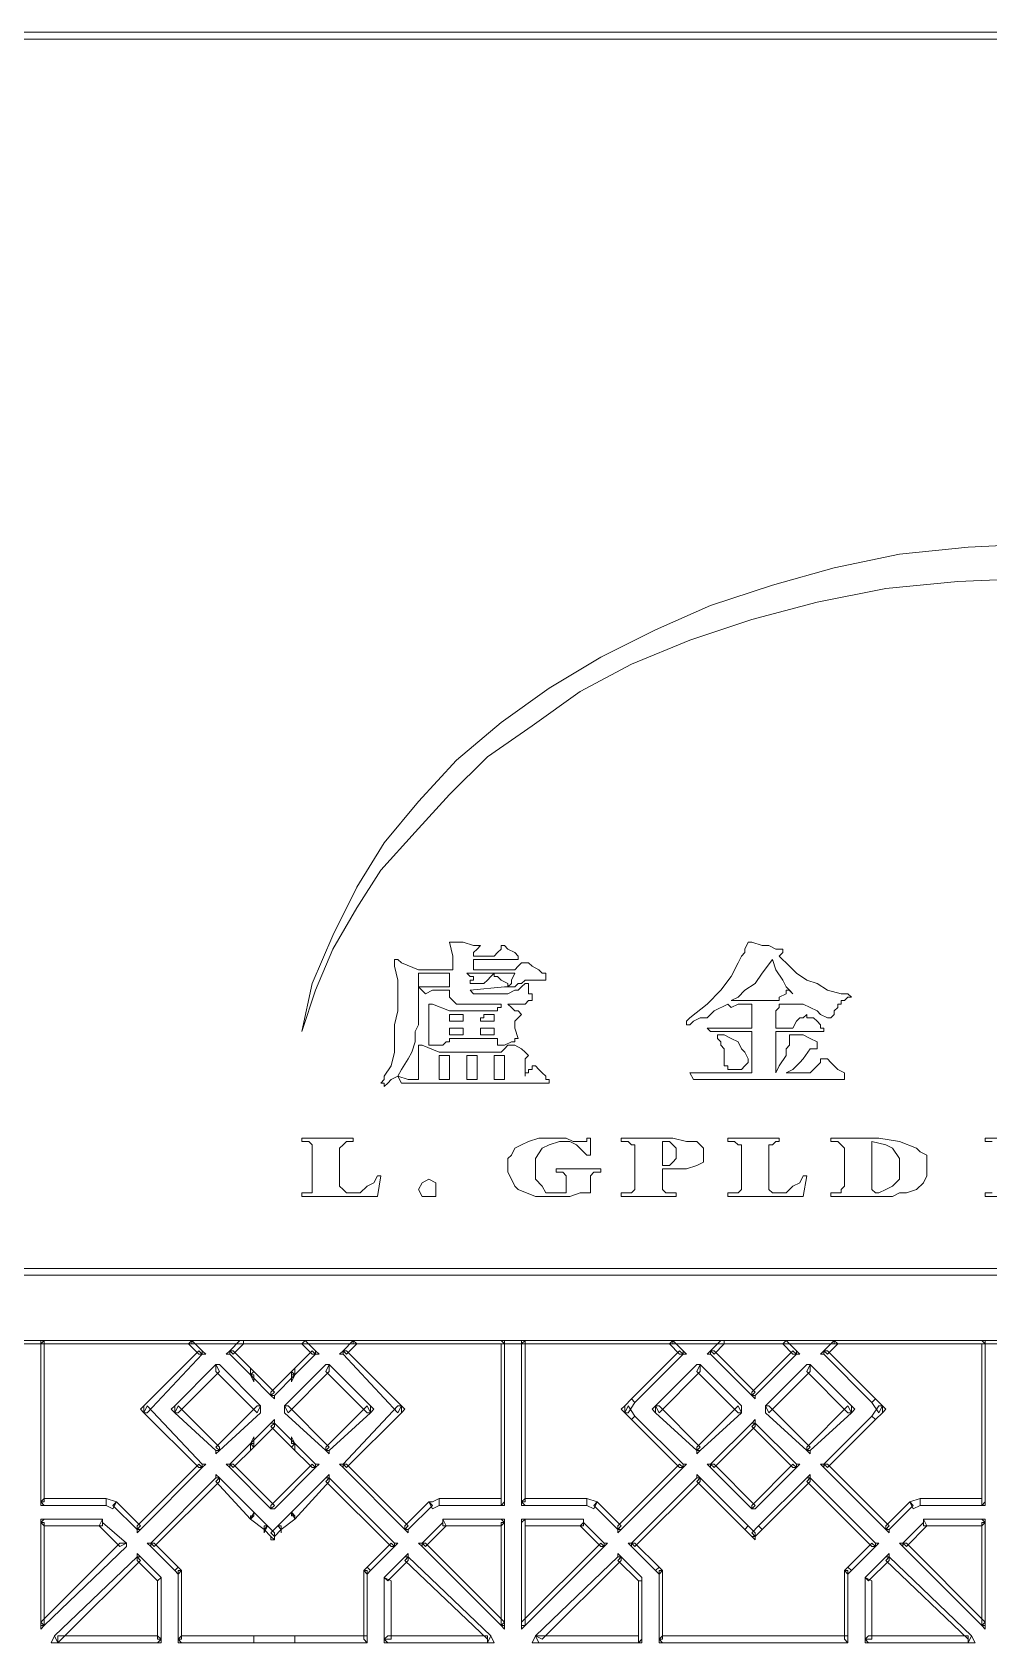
# Model space of a CAD drawing. Extents: x -66030 to 95157, y -13132 to 45879.
# Drawn here: x 78795 to 79883, y 40928 to 42760 of the extents above; entities that cross this region are included whole.
import ezdxf

# ---------------------------------------------------------------- set-up
doc = ezdxf.new("R2010")
doc.units = 0
doc.header["$LTSCALE"] = 100
doc.header["$MEASUREMENT"] = 0
doc.layers.get('0').update_dxf_attribs({"linetype": 'CONTINUOUS'})

msp = doc.modelspace()

# ---------------------------------------------------------------- linework, layer by layer
at = {"lineweight": 0}
for points in [[(81125, 42756.4), (81121.1, 42760.3), (77016, 42760.3), (77016, 42752.5), (81121.1, 42752.5), (81125, 42756.4), (81125, 42756.4), (81125, 42760.3), (81121.1, 42760.3)], [(81125, 42756.4), (81121.1, 42760.3), (77016, 42760.3), (77016, 42752.5), (81121.1, 42752.5), (81125, 42756.4), (81121.1, 42752.5), (81125, 42752.5), (81125, 42756.4)], [(79328.3, 41655), (79324.4, 41655), (79320.5, 41655), (79316.6, 41655), (79312.7, 41655), (79301, 41655), (79285.3, 41655), (79277.5, 41655), (79273.6, 41658.9), (79269.7, 41662.8), (79269.7, 41666.7), (79269.7, 41670.6), (79250.2, 41670.6), (79242.4, 41666.7), (79234.6, 41674.5), (79246.3, 41674.5), (79269.7, 41674.5), (79269.7, 41678.4), (79269.7, 41690.1), (79234.6, 41690.1), (79234.6, 41686.2), (79234.6, 41682.3), (79234.6, 41678.4), (79234.6, 41666.7), (79234.6, 41655), (79234.6, 41643.2), (79234.6, 41631.5), (79230.6, 41623.7), (79230.6, 41612), (79226.7, 41600.3), (79222.8, 41592.5), (79215, 41580.7), (79211.1, 41572.9), (79203.3, 41569), (79199.4, 41565.1), (79195.5, 41561.2), (79195.5, 41565.1), (79191.6, 41565.1), (79195.5, 41569), (79195.5, 41572.9), (79203.3, 41584.7), (79207.2, 41600.3), (79207.2, 41615.9), (79207.2, 41631.5), (79211.1, 41647.1), (79211.1, 41658.9), (79211.1, 41674.5), (79211.1, 41682.3), (79207.2, 41697.9), (79207.2, 41701.8), (79207.2, 41705.7), (79211.1, 41705.7), (79211.1, 41705.7), (79215, 41701.8), (79234.6, 41694), (79273.6, 41694), (79273.6, 41709.6), (79269.7, 41725.3), (79273.6, 41725.3), (79273.6, 41725.3), (79273.6, 41725.3), (79277.5, 41725.3), (79285.3, 41725.3), (79297.1, 41721.4), (79304.9, 41721.4), (79301, 41717.5), (79297.1, 41713.5), (79297.1, 41709.6), (79320.5, 41709.6), (79324.4, 41713.5), (79328.3, 41717.5), (79328.3, 41721.4), (79332.2, 41721.4), (79332.2, 41721.4), (79336.1, 41717.5), (79336.1, 41717.5), (79343.9, 41713.5), (79347.8, 41709.6), (79347.8, 41705.7), (79347.8, 41705.7), (79347.8, 41705.7), (79347.8, 41705.7), (79336.1, 41705.7), (79297.1, 41705.7), (79297.1, 41694), (79343.9, 41694), (79347.8, 41697.9), (79351.7, 41701.8), (79351.7, 41701.8), (79355.6, 41701.8), (79355.6, 41701.8), (79359.5, 41701.8), (79363.5, 41697.9), (79371.3, 41694), (79371.3, 41694), (79375.2, 41690.1), (79379.1, 41690.1), (79379.1, 41686.2), (79379.1, 41682.3), (79375.2, 41682.3), (79375.2, 41682.3), (79371.3, 41682.3), (79367.4, 41682.3), (79363.5, 41682.3), (79355.6, 41682.3), (79351.7, 41678.4), (79347.8, 41678.4), (79343.9, 41674.5), (79340, 41674.5), (79336.1, 41674.5), (79336.1, 41674.5), (79340, 41678.4), (79340, 41682.3), (79343.9, 41690.1), (79289.2, 41690.1), (79293.1, 41686.2), (79297.1, 41686.2), (79297.1, 41682.3), (79293.1, 41682.3), (79293.1, 41678.4), (79308.8, 41678.4), (79312.7, 41682.3), (79316.6, 41686.2), (79316.6, 41686.2), (79320.5, 41690.1), (79320.5, 41686.2), (79324.4, 41686.2), (79324.4, 41686.2), (79328.3, 41682.3), (79336.1, 41678.4), (79336.1, 41678.4), (79336.1, 41674.5), (79332.2, 41674.5), (79293.1, 41670.6), (79293.1, 41670.6), (79293.1, 41670.6), (79293.1, 41670.6), (79297.1, 41666.7), (79301, 41666.7), (79316.6, 41666.7), (79336.1, 41666.7), (79343.9, 41670.6), (79347.8, 41670.6), (79351.7, 41674.5), (79355.6, 41678.4), (79355.6, 41678.4), (79355.6, 41678.4), (79359.5, 41678.4), (79359.5, 41678.4), (79359.5, 41674.5), (79359.5, 41670.6), (79359.5, 41670.6), (79359.5, 41670.6), (79359.5, 41666.7), (79363.5, 41666.7), (79363.5, 41662.8), (79363.5, 41658.9), (79359.5, 41658.9), (79355.6, 41655), (79347.8, 41655), (79336.1, 41655), (79340, 41651.1), (79343.9, 41647.1), (79347.8, 41647.1), (79351.7, 41643.2), (79351.7, 41643.2), (79347.8, 41639.3), (79343.9, 41635.4), (79343.9, 41627.6), (79347.8, 41615.9), (79343.9, 41615.9), (79343.9, 41612), (79340, 41612), (79332.2, 41608.1), (79324.4, 41608.1), (79324.4, 41612), (79324.4, 41615.9), (79269.7, 41615.9), (79269.7, 41612), (79269.7, 41612), (79265.8, 41612), (79261.9, 41608.1), (79258, 41608.1), (79254.1, 41608.1), (79250.2, 41608.1), (79246.3, 41608.1), (79246.3, 41608.1), (79246.3, 41612), (79246.3, 41612), (79246.3, 41623.7), (79246.3, 41639.3), (79246.3, 41655), (79246.3, 41655), (79246.3, 41655), (79246.3, 41655), (79250.2, 41655), (79269.7, 41647.1), (79320.5, 41647.1), (79324.4, 41647.1), (79324.4, 41651.1), (79328.3, 41651.1), (79328.3, 41655)], [(79644.7, 41655), (79644.7, 41651.1), (79644.7, 41651.1), (79640.8, 41647.1), (79640.8, 41627.6), (79660.3, 41627.6), (79664.2, 41635.4), (79668.1, 41639.3), (79672, 41639.3), (79675.9, 41643.2), (79675.9, 41639.3), (79679.8, 41639.3), (79683.7, 41639.3), (79687.6, 41635.4), (79691.6, 41631.5), (79691.6, 41627.6), (79695.5, 41627.6), (79695.5, 41623.7), (79691.6, 41623.7), (79691.6, 41623.7), (79640.8, 41623.7), (79640.8, 41576.8), (79644.7, 41584.7), (79652.5, 41596.4), (79652.5, 41604.2), (79656.4, 41608.1), (79656.4, 41615.9), (79656.4, 41619.8), (79660.3, 41619.8), (79664.2, 41619.8), (79672, 41619.8), (79679.8, 41615.9), (79687.6, 41612), (79687.6, 41608.1), (79687.6, 41604.2), (79679.8, 41604.2), (79672, 41592.5), (79668.1, 41588.6), (79660.3, 41580.7), (79652.5, 41576.8), (79679.8, 41576.8), (79683.7, 41580.7), (79687.6, 41584.7), (79691.6, 41588.6), (79691.6, 41592.5), (79695.5, 41592.5), (79695.5, 41592.5), (79699.4, 41592.5), (79703.3, 41588.6), (79711.1, 41580.7), (79718.9, 41576.8), (79718.9, 41572.9), (79718.9, 41572.9), (79718.9, 41572.9), (79718.9, 41569), (79558.7, 41569), (79547, 41569), (79543.1, 41576.8), (79554.8, 41576.8), (79613.4, 41576.8), (79613.4, 41623.7), (79574.4, 41623.7), (79566.6, 41623.7), (79562.7, 41627.6), (79574.4, 41627.6), (79613.4, 41627.6), (79613.4, 41655), (79597.8, 41655), (79590, 41651.1), (79586.1, 41655), (79570.5, 41647.1), (79562.7, 41639.3), (79554.8, 41639.3), (79547, 41635.4), (79543.1, 41631.5), (79543.1, 41631.5), (79543.1, 41631.5), (79539.2, 41631.5), (79539.2, 41631.5), (79539.2, 41635.4), (79539.2, 41635.4), (79539.2, 41635.4), (79539.2, 41635.4), (79543.1, 41639.3), (79562.7, 41655), (79578.3, 41670.6), (79590, 41686.2), (79597.8, 41701.8), (79601.7, 41709.6), (79605.6, 41713.5), (79605.6, 41717.5), (79609.5, 41725.3), (79609.5, 41725.3), (79609.5, 41725.3), (79613.4, 41725.3), (79613.4, 41725.3), (79625.2, 41721.4), (79633, 41721.4), (79640.8, 41717.5), (79648.6, 41717.5), (79648.6, 41713.5), (79648.6, 41713.5), (79644.7, 41709.6), (79656.4, 41697.9), (79664.2, 41690.1), (79675.9, 41682.3), (79687.6, 41678.4), (79699.4, 41670.6), (79715, 41666.7), (79722.8, 41666.7), (79722.8, 41666.7), (79726.7, 41662.8), (79726.7, 41662.8), (79722.8, 41662.8), (79718.9, 41658.9), (79715, 41658.9), (79715, 41655), (79711.1, 41655), (79711.1, 41651.1), (79707.2, 41647.1), (79707.2, 41643.2), (79707.2, 41643.2), (79703.3, 41639.3), (79703.3, 41639.3), (79699.4, 41639.3), (79691.6, 41643.2), (79687.6, 41647.1), (79679.8, 41651.1), (79672, 41655), (79672, 41655), (79672, 41655), (79672, 41655), (79672, 41655), (79672, 41655), (79668.1, 41655), (79644.7, 41655)], [(79640.8, 41658.9), (79644.7, 41658.9), (79644.7, 41662.8), (79652.5, 41666.7), (79652.5, 41670.6), (79652.5, 41670.6), (79656.4, 41670.6), (79660.3, 41666.7), (79652.5, 41674.5), (79648.6, 41682.3), (79640.8, 41694), (79636.9, 41705.7), (79625.2, 41690.1), (79617.3, 41678.4), (79605.6, 41670.6), (79597.8, 41662.8), (79590, 41658.9), (79597.8, 41658.9), (79640.8, 41658.9)], [(79269.7, 41643.2), (79269.7, 41635.4), (79285.3, 41635.4), (79285.3, 41643.2), (79269.7, 41643.2)], [(79320.5, 41635.4), (79320.5, 41643.2), (79308.8, 41643.2), (79308.8, 41639.3), (79308.8, 41639.3), (79304.9, 41639.3), (79304.9, 41635.4), (79320.5, 41635.4)], [(79285.3, 41619.8), (79285.3, 41627.6), (79269.7, 41627.6), (79269.7, 41619.8), (79285.3, 41619.8)], [(79320.5, 41619.8), (79320.5, 41627.6), (79304.9, 41627.6), (79304.9, 41619.8), (79320.5, 41619.8)], [(79328.3, 41600.3), (79332.2, 41604.2), (79336.1, 41608.1), (79336.1, 41608.1), (79340, 41608.1), (79343.9, 41608.1), (79351.7, 41604.2), (79355.6, 41600.3), (79359.5, 41596.4), (79359.5, 41596.4), (79355.6, 41592.5), (79355.6, 41572.9), (79355.6, 41576.8), (79359.5, 41576.8), (79359.5, 41580.7), (79363.5, 41580.7), (79363.5, 41584.7), (79367.4, 41584.7), (79371.3, 41580.7), (79375.2, 41576.8), (79379.1, 41572.9), (79379.1, 41569), (79383, 41569), (79383, 41565.1), (79379.1, 41565.1), (79379.1, 41565.1), (79230.6, 41565.1), (79215, 41565.1), (79211.1, 41572.9), (79222.8, 41569), (79234.6, 41569), (79234.6, 41592.5), (79234.6, 41596.4), (79234.6, 41604.2), (79234.6, 41608.1), (79234.6, 41608.1), (79234.6, 41608.1), (79238.5, 41608.1), (79258, 41600.3), (79328.3, 41600.3)], [(79574.4, 41615.9), (79574.4, 41619.8), (79574.4, 41619.8), (79574.4, 41619.8), (79578.3, 41619.8), (79582.2, 41619.8), (79590, 41615.9), (79597.8, 41612), (79601.7, 41604.2), (79605.6, 41600.3), (79609.5, 41592.5), (79609.5, 41588.6), (79605.6, 41584.7), (79601.7, 41580.7), (79593.9, 41580.7), (79590, 41580.7), (79586.1, 41580.7), (79586.1, 41584.7), (79582.2, 41584.7), (79582.2, 41588.6), (79582.2, 41592.5), (79582.2, 41596.4), (79582.2, 41600.3), (79582.2, 41604.2), (79578.3, 41608.1), (79578.3, 41612), (79574.4, 41615.9), (79574.4, 41615.9)], [(79269.7, 41569), (79269.7, 41596.4), (79258, 41596.4), (79258, 41569), (79269.7, 41569)], [(79301, 41569), (79301, 41596.4), (79293.1, 41596.4), (79289.2, 41596.4), (79289.2, 41592.5), (79289.2, 41569), (79301, 41569)], [(79332.2, 41569), (79332.2, 41596.4), (79324.4, 41596.4), (79320.5, 41596.4), (79320.5, 41592.5), (79320.5, 41569), (79332.2, 41569)], [(79144.7, 41447.9), (79148.6, 41444), (79148.6, 41444), (79152.5, 41440.1), (79156.4, 41440.1), (79168.2, 41440.1), (79176, 41447.9), (79183.8, 41451.8), (79187.7, 41459.7), (79191.6, 41459.7), (79187.7, 41436.2), (79101.8, 41436.2), (79101.8, 41440.1), (79109.6, 41440.1), (79113.5, 41440.1), (79113.5, 41444), (79113.5, 41447.9), (79113.5, 41490.9), (79113.5, 41494.8), (79113.5, 41494.8), (79109.6, 41498.7), (79101.8, 41498.7), (79101.8, 41502.6), (79160.3, 41502.6), (79160.3, 41498.7), (79152.5, 41498.7), (79148.6, 41494.8), (79148.6, 41494.8), (79144.7, 41490.9), (79144.7, 41447.9)], [(79402.5, 41440.1), (79402.5, 41455.8), (79402.5, 41459.7), (79398.6, 41463.6), (79394.7, 41463.6), (79390.8, 41463.6), (79390.8, 41467.5), (79441.6, 41467.5), (79441.6, 41463.6), (79433.8, 41463.6), (79433.8, 41463.6), (79429.9, 41459.7), (79429.9, 41455.8), (79429.9, 41440.1), (79418.1, 41440.1), (79406.4, 41436.2), (79398.6, 41436.2), (79390.8, 41436.2), (79367.4, 41436.2), (79347.8, 41444), (79343.9, 41447.9), (79340, 41455.8), (79336.1, 41463.6), (79336.1, 41471.4), (79336.1, 41479.2), (79340, 41483.1), (79343.9, 41490.9), (79351.7, 41494.8), (79359.5, 41498.7), (79371.3, 41502.6), (79379.1, 41502.6), (79386.9, 41502.6), (79394.7, 41502.6), (79398.6, 41502.6), (79402.5, 41502.6), (79410.3, 41498.7), (79410.3, 41498.7), (79414.2, 41498.7), (79418.1, 41498.7), (79418.1, 41498.7), (79422, 41498.7), (79422, 41498.7), (79425.9, 41498.7), (79425.9, 41502.6), (79429.9, 41502.6), (79429.9, 41483.1), (79425.9, 41483.1), (79422, 41487), (79414.2, 41494.8), (79406.4, 41498.7), (79394.7, 41498.7), (79383, 41494.8), (79375.2, 41490.9), (79367.4, 41479.2), (79367.4, 41467.5), (79367.4, 41455.8), (79375.2, 41447.9), (79379.1, 41440.1), (79390.8, 41440.1), (79394.7, 41440.1), (79394.7, 41440.1), (79398.6, 41440.1), (79402.5, 41440.1)], [(79511.9, 41447.9), (79511.9, 41444), (79515.8, 41440.1), (79519.7, 41440.1), (79523.6, 41440.1), (79527.5, 41440.1), (79527.5, 41436.2), (79465, 41436.2), (79465, 41440.1), (79472.8, 41440.1), (79476.7, 41440.1), (79480.6, 41444), (79480.6, 41447.9), (79480.6, 41490.9), (79480.6, 41494.8), (79476.7, 41494.8), (79472.8, 41498.7), (79465, 41498.7), (79465, 41502.6), (79523.6, 41502.6), (79539.2, 41498.7), (79550.9, 41498.7), (79558.7, 41490.9), (79558.7, 41483.1), (79558.7, 41475.3), (79550.9, 41471.4), (79539.2, 41467.5), (79519.7, 41467.5), (79511.9, 41467.5), (79511.9, 41447.9)], [(79511.9, 41471.4), (79511.9, 41471.4), (79519.7, 41471.4), (79523.6, 41475.3), (79527.5, 41479.2), (79527.5, 41483.1), (79527.5, 41490.9), (79523.6, 41494.8), (79519.7, 41498.7), (79511.9, 41498.7), (79511.9, 41471.4)], [(79633, 41447.9), (79633, 41444), (79633, 41444), (79636.9, 41440.1), (79640.8, 41440.1), (79652.5, 41440.1), (79660.3, 41447.9), (79668.1, 41451.8), (79672, 41459.7), (79675.9, 41459.7), (79672, 41436.2), (79586.1, 41436.2), (79586.1, 41440.1), (79593.9, 41440.1), (79597.8, 41440.1), (79601.7, 41444), (79601.7, 41447.9), (79601.7, 41490.9), (79601.7, 41494.8), (79597.8, 41494.8), (79593.9, 41498.7), (79586.1, 41498.7), (79586.1, 41502.6), (79644.7, 41502.6), (79644.7, 41498.7), (79640.8, 41498.7), (79636.9, 41494.8), (79633, 41494.8), (79633, 41490.9), (79633, 41447.9)], [(79703.3, 41436.2), (79703.3, 41440.1), (79711.1, 41440.1), (79715, 41440.1), (79715, 41444), (79718.9, 41447.9), (79718.9, 41490.9), (79715, 41494.8), (79715, 41494.8), (79711.1, 41498.7), (79703.3, 41498.7), (79703.3, 41502.6), (79758, 41502.6), (79781.4, 41498.7), (79800.9, 41490.9), (79804.8, 41487), (79812.6, 41483.1), (79812.6, 41475.3), (79812.6, 41467.5), (79812.6, 41459.7), (79808.7, 41451.8), (79800.9, 41444), (79789.2, 41440.1), (79781.4, 41440.1), (79773.6, 41436.2), (79765.8, 41436.2), (79754, 41436.2), (79703.3, 41436.2)], [(79750.1, 41498.7), (79750.1, 41447.9), (79750.1, 41444), (79750.1, 41444), (79754, 41440.1), (79758, 41440.1), (79765.8, 41444), (79773.6, 41447.9), (79781.4, 41455.8), (79781.4, 41467.5), (79781.4, 41479.2), (79773.6, 41490.9), (79765.8, 41494.8), (79750.1, 41498.7), (79750.1, 41498.7)], [(79246.3, 41455.8), (79254.1, 41451.8), (79254.1, 41444), (79254.1, 41436.2), (79246.3, 41436.2), (79238.5, 41436.2), (79234.6, 41444), (79238.5, 41451.8), (79246.3, 41455.8)], [(77016, 41350.3), (77016, 41346.4), (81121.1, 41346.4), (81121.1, 41354.2), (77016, 41354.2), (77016, 41350.3), (77016, 41350.3), (77016, 41346.4), (77016, 41346.4)], [(81125, 41350.3), (81121.1, 41354.2), (77016, 41354.2), (77016, 41346.4), (81121.1, 41346.4), (81125, 41350.3), (81125, 41350.3), (81125, 41354.2), (81121.1, 41354.2)], [(77016, 41268.3), (77016, 41268.3), (81121.1, 41268.3), (81121.1, 41272.2), (77016, 41272.2), (77016, 41268.3), (77016, 41268.3), (77016, 41268.3), (77016, 41268.3)], [(81125, 41268.3), (81121.1, 41272.2), (77016, 41272.2), (77016, 41268.3), (81121.1, 41268.3), (81125, 41268.3), (81125, 41268.3), (81125, 41272.2), (81121.1, 41272.2)], [(78808.8, 41272.2), (78804.9, 41268.3), (78804.9, 41088.6), (78808.8, 41088.6), (78808.8, 41268.3), (78808.8, 41272.2), (78808.8, 41272.2), (78804.9, 41272.2), (78804.9, 41268.3)], [(78976.8, 41272.2), (78976.8, 41272.2), (78808.8, 41272.2), (78808.8, 41268.3), (78976.8, 41268.3), (78976.8, 41272.2), (78976.8, 41272.2), (78976.8, 41272.2), (78976.8, 41272.2)], [(78922.1, 41190.1), (78926, 41190.1), (78988.5, 41256.6), (78984.6, 41260.5), (78922.1, 41198), (78922.1, 41190.1), (78922.1, 41198), (78918.2, 41194.1), (78922.1, 41190.1)], [(78988.5, 41256.6), (78988.5, 41260.5), (78976.8, 41272.2), (78972.9, 41268.3), (78984.6, 41256.6), (78988.5, 41256.6), (78988.5, 41256.6), (78992.4, 41256.6), (78988.5, 41260.5)], [(79019.7, 41260.5), (79019.7, 41256.6), (79043.2, 41233.1), (79047.1, 41237), (79023.6, 41260.5), (79019.7, 41260.5), (79019.7, 41260.5), (79015.8, 41256.6), (79019.7, 41256.6)], [(79035.4, 41272.2), (79031.4, 41272.2), (79019.7, 41260.5), (79023.6, 41256.6), (79035.4, 41268.3), (79035.4, 41272.2), (79035.4, 41272.2), (79031.4, 41272.2), (79031.4, 41272.2)], [(79105.7, 41272.2), (79101.8, 41272.2), (79035.4, 41272.2), (79035.4, 41268.3), (79101.8, 41268.3), (79105.7, 41272.2), (79105.7, 41272.2), (79105.7, 41272.2), (79101.8, 41272.2)], [(79090, 41233.1), (79093.9, 41233.1), (79117.4, 41256.6), (79113.5, 41260.5), (79090, 41237), (79090, 41233.1), (79090, 41233.1), (79090, 41225.3), (79093.9, 41233.1)], [(79117.4, 41256.6), (79117.4, 41260.5), (79105.7, 41272.2), (79101.8, 41268.3), (79113.5, 41256.6), (79117.4, 41256.6), (79117.4, 41256.6), (79121.3, 41256.6), (79117.4, 41260.5)], [(79148.6, 41260.5), (79148.6, 41256.6), (79211.1, 41190.1), (79215, 41198), (79152.5, 41260.5), (79148.6, 41260.5), (79148.6, 41260.5), (79144.7, 41256.6), (79148.6, 41256.6)], [(79160.3, 41272.2), (79160.3, 41272.2), (79148.6, 41260.5), (79152.5, 41256.6), (79164.2, 41268.3), (79160.3, 41272.2), (79160.3, 41272.2), (79160.3, 41272.2), (79160.3, 41272.2)], [(79332.2, 41268.3), (79328.3, 41272.2), (79160.3, 41272.2), (79160.3, 41268.3), (79328.3, 41268.3), (79332.2, 41268.3), (79332.2, 41268.3), (79332.2, 41272.2), (79328.3, 41272.2)], [(79328.3, 41084.7), (79332.2, 41088.6), (79332.2, 41268.3), (79328.3, 41268.3), (79328.3, 41088.6), (79328.3, 41084.7), (79328.3, 41084.7), (79332.2, 41084.7), (79332.2, 41088.6)], [(79355.6, 41272.2), (79351.7, 41268.3), (79351.7, 41088.6), (79355.6, 41088.6), (79355.6, 41268.3), (79355.6, 41272.2), (79355.6, 41272.2), (79351.7, 41272.2), (79351.7, 41268.3)], [(79523.6, 41272.2), (79523.6, 41272.2), (79355.6, 41272.2), (79355.6, 41268.3), (79523.6, 41268.3), (79523.6, 41272.2), (79523.6, 41272.2), (79523.6, 41272.2), (79523.6, 41272.2)], [(79476.7, 41205.8), (79480.6, 41201.9), (79535.3, 41256.6), (79531.4, 41260.5), (79476.7, 41205.8), (79476.7, 41205.8), (79480.6, 41201.9), (79480.6, 41201.9), (79480.6, 41201.9)], [(79535.3, 41256.6), (79535.3, 41260.5), (79523.6, 41272.2), (79519.7, 41268.3), (79531.4, 41256.6), (79535.3, 41256.6), (79535.3, 41256.6), (79539.2, 41256.6), (79535.3, 41260.5)], [(79566.6, 41260.5), (79566.6, 41256.6), (79613.4, 41209.7), (79617.3, 41213.6), (79570.5, 41260.5), (79566.6, 41260.5), (79566.6, 41260.5), (79562.7, 41256.6), (79566.6, 41256.6)], [(79582.2, 41272.2), (79578.3, 41272.2), (79566.6, 41260.5), (79570.5, 41256.6), (79582.2, 41268.3), (79582.2, 41272.2), (79582.2, 41272.2), (79578.3, 41272.2), (79578.3, 41272.2)], [(79652.5, 41272.2), (79648.6, 41272.2), (79582.2, 41272.2), (79582.2, 41268.3), (79648.6, 41268.3), (79652.5, 41272.2), (79652.5, 41272.2), (79652.5, 41272.2), (79648.6, 41272.2)], [(79613.4, 41209.7), (79617.3, 41209.7), (79664.2, 41256.6), (79660.3, 41260.5), (79613.4, 41213.6), (79613.4, 41209.7), (79613.4, 41209.7), (79617.3, 41205.8), (79617.3, 41209.7)], [(79664.2, 41256.6), (79664.2, 41260.5), (79652.5, 41272.2), (79648.6, 41268.3), (79660.3, 41256.6), (79664.2, 41256.6), (79664.2, 41256.6), (79668.1, 41256.6), (79664.2, 41260.5)], [(79695.5, 41260.5), (79695.5, 41256.6), (79750.1, 41201.9), (79754, 41205.8), (79699.4, 41260.5), (79695.5, 41260.5), (79695.5, 41260.5), (79691.6, 41256.6), (79695.5, 41256.6)], [(79707.2, 41272.2), (79707.2, 41272.2), (79695.5, 41260.5), (79699.4, 41256.6), (79711.1, 41268.3), (79707.2, 41272.2), (79707.2, 41272.2), (79707.2, 41272.2), (79707.2, 41272.2)], [(79879, 41268.3), (79875.1, 41272.2), (79707.2, 41272.2), (79707.2, 41268.3), (79875.1, 41268.3), (79879, 41268.3), (79879, 41268.3), (79879, 41272.2), (79875.1, 41272.2)], [(79875.1, 41084.7), (79879, 41088.6), (79879, 41268.3), (79875.1, 41268.3), (79875.1, 41088.6), (79875.1, 41084.7), (79875.1, 41084.7), (79879, 41084.7), (79879, 41088.6)], [(78957.2, 41190.1), (78961.1, 41190.1), (79008, 41237), (79004.1, 41244.8), (78957.2, 41198), (78957.2, 41190.1), (78957.2, 41198), (78953.3, 41194.1), (78957.2, 41190.1)], [(79004.1, 41244.8), (79004.1, 41237), (79051, 41190.1), (79054.9, 41198), (79008, 41244.8), (79004.1, 41244.8), (79008, 41244.8), (79004.1, 41244.8), (79004.1, 41244.8)], [(79043.2, 41233.1), (79043.2, 41233.1), (79066.6, 41209.7), (79070.5, 41213.6), (79047.1, 41237), (79043.2, 41233.1), (79047.1, 41237), (79043.2, 41240.9), (79043.2, 41233.1)], [(79066.6, 41209.7), (79070.5, 41209.7), (79093.9, 41233.1), (79090, 41237), (79066.6, 41213.6), (79066.6, 41209.7), (79066.6, 41209.7), (79070.5, 41205.8), (79070.5, 41209.7)], [(79133, 41244.8), (79129.1, 41244.8), (79082.2, 41198), (79086.1, 41190.1), (79133, 41237), (79133, 41244.8), (79133, 41244.8), (79133, 41244.8), (79129.1, 41244.8)], [(79090, 41237), (79090, 41233.1), (79090, 41233.1), (79093.9, 41233.1), (79093.9, 41233.1), (79090, 41237), (79093.9, 41233.1), (79093.9, 41240.9), (79090, 41237)], [(79179.9, 41190.1), (79179.9, 41198), (79133, 41244.8), (79129.1, 41237), (79176, 41190.1), (79179.9, 41190.1), (79179.9, 41190.1), (79183.8, 41194.1), (79179.9, 41198)], [(79554.8, 41244.8), (79550.9, 41244.8), (79504.1, 41198), (79508, 41190.1), (79554.8, 41237), (79554.8, 41244.8), (79554.8, 41244.8), (79550.9, 41244.8), (79550.9, 41244.8)], [(79601.7, 41190.1), (79601.7, 41198), (79554.8, 41244.8), (79550.9, 41237), (79597.8, 41190.1), (79601.7, 41190.1), (79601.7, 41190.1), (79601.7, 41194.1), (79601.7, 41198)], [(79679.8, 41244.8), (79675.9, 41244.8), (79629.1, 41198), (79633, 41190.1), (79679.8, 41237), (79679.8, 41244.8), (79679.8, 41244.8), (79679.8, 41244.8), (79675.9, 41244.8)], [(79726.7, 41190.1), (79726.7, 41198), (79679.8, 41244.8), (79675.9, 41237), (79722.8, 41190.1), (79726.7, 41190.1), (79726.7, 41190.1), (79730.6, 41194.1), (79726.7, 41198)], [(79043.2, 41233.1), (79047.1, 41233.1), (79047.1, 41233.1), (79043.2, 41233.1), (79043.2, 41233.1), (79043.2, 41233.1), (79043.2, 41233.1), (79047.1, 41225.3), (79047.1, 41233.1)], [(79468.9, 41190.1), (79472.8, 41190.1), (79480.6, 41201.9), (79476.7, 41205.8), (79468.9, 41198), (79468.9, 41190.1), (79468.9, 41198), (79465, 41194.1), (79468.9, 41190.1)], [(79754, 41205.8), (79750.1, 41201.9), (79758, 41190.1), (79761.9, 41198), (79754, 41205.8), (79754, 41205.8), (79750.1, 41201.9), (79750.1, 41201.9), (79750.1, 41201.9)], [(78988.5, 41127.7), (78988.5, 41131.6), (78926, 41198), (78922.1, 41190.1), (78984.6, 41127.7), (78988.5, 41127.7), (78988.5, 41127.7), (78992.4, 41131.6), (78988.5, 41131.6)], [(79008, 41147.2), (79008, 41151.1), (78961.1, 41198), (78957.2, 41190.1), (79004.1, 41147.2), (79008, 41147.2), (79004.1, 41147.2), (79004.1, 41143.3), (79008, 41147.2)], [(79054.9, 41198), (79051, 41198), (79004.1, 41151.1), (79008, 41147.2), (79054.9, 41190.1), (79054.9, 41198), (79054.9, 41190.1), (79054.9, 41194.1), (79054.9, 41198)], [(79070.5, 41178.4), (79066.6, 41178.4), (79043.2, 41155), (79047.1, 41151.1), (79070.5, 41174.5), (79070.5, 41178.4), (79070.5, 41178.4), (79070.5, 41182.3), (79066.6, 41178.4)], [(79082.2, 41198), (79082.2, 41190.1), (79129.1, 41147.2), (79133, 41151.1), (79086.1, 41198), (79082.2, 41198), (79082.2, 41198), (79082.2, 41194.1), (79082.2, 41190.1)], [(79129.1, 41147.2), (79133, 41147.2), (79179.9, 41190.1), (79176, 41198), (79129.1, 41151.1), (79129.1, 41147.2), (79129.1, 41147.2), (79133, 41143.3), (79133, 41147.2)], [(79215, 41198), (79211.1, 41198), (79148.6, 41131.6), (79152.5, 41127.7), (79215, 41190.1), (79215, 41198), (79215, 41190.1), (79218.9, 41194.1), (79215, 41198)], [(79476.7, 41182.3), (79480.6, 41186.2), (79472.8, 41198), (79468.9, 41190.1), (79476.7, 41182.3), (79476.7, 41182.3), (79480.6, 41186.2), (79480.6, 41186.2), (79480.6, 41186.2)], [(79535.3, 41127.7), (79535.3, 41131.6), (79480.6, 41186.2), (79476.7, 41182.3), (79531.4, 41127.7), (79535.3, 41127.7), (79535.3, 41127.7), (79539.2, 41131.6), (79535.3, 41131.6)], [(79504.1, 41198), (79504.1, 41190.1), (79550.9, 41147.2), (79554.8, 41151.1), (79508, 41198), (79504.1, 41198), (79504.1, 41198), (79500.2, 41194.1), (79504.1, 41190.1)], [(79550.9, 41147.2), (79554.8, 41147.2), (79601.7, 41190.1), (79597.8, 41198), (79550.9, 41151.1), (79550.9, 41147.2), (79550.9, 41147.2), (79550.9, 41143.3), (79554.8, 41147.2)], [(79617.3, 41178.4), (79613.4, 41178.4), (79566.6, 41131.6), (79570.5, 41127.7), (79617.3, 41174.5), (79617.3, 41178.4), (79617.3, 41178.4), (79617.3, 41182.3), (79613.4, 41178.4)], [(79629.1, 41198), (79629.1, 41190.1), (79675.9, 41147.2), (79679.8, 41151.1), (79633, 41198), (79629.1, 41198), (79629.1, 41198), (79629.1, 41194.1), (79629.1, 41190.1)], [(79675.9, 41147.2), (79679.8, 41147.2), (79726.7, 41190.1), (79722.8, 41198), (79675.9, 41151.1), (79675.9, 41147.2), (79675.9, 41147.2), (79679.8, 41143.3), (79679.8, 41147.2)], [(79754, 41182.3), (79750.1, 41186.2), (79695.5, 41131.6), (79699.4, 41127.7), (79754, 41182.3), (79754, 41182.3), (79750.1, 41186.2), (79750.1, 41186.2), (79750.1, 41186.2)], [(79761.9, 41198), (79758, 41198), (79750.1, 41186.2), (79754, 41182.3), (79761.9, 41190.1), (79761.9, 41198), (79761.9, 41190.1), (79765.8, 41194.1), (79761.9, 41198)], [(79047.1, 41155), (79043.2, 41155), (79019.7, 41131.6), (79023.6, 41127.7), (79047.1, 41151.1), (79047.1, 41155), (79047.1, 41155), (79047.1, 41162.8), (79043.2, 41155)], [(79093.9, 41155), (79093.9, 41155), (79070.5, 41178.4), (79066.6, 41174.5), (79090, 41151.1), (79093.9, 41155), (79090, 41151.1), (79093.9, 41147.2), (79093.9, 41155)], [(79093.9, 41155), (79090, 41155), (79090, 41155), (79093.9, 41155), (79093.9, 41155), (79093.9, 41155), (79093.9, 41155), (79090, 41162.8), (79090, 41155)], [(79664.2, 41127.7), (79664.2, 41131.6), (79617.3, 41178.4), (79613.4, 41174.5), (79660.3, 41127.7), (79664.2, 41127.7), (79664.2, 41127.7), (79668.1, 41131.6), (79664.2, 41131.6)], [(79047.1, 41151.1), (79047.1, 41155), (79047.1, 41155), (79043.2, 41155), (79043.2, 41155), (79047.1, 41151.1), (79043.2, 41155), (79043.2, 41147.2), (79047.1, 41151.1)], [(79117.4, 41127.7), (79117.4, 41131.6), (79093.9, 41155), (79090, 41151.1), (79113.5, 41127.7), (79117.4, 41127.7), (79117.4, 41127.7), (79121.3, 41131.6), (79117.4, 41131.6)], [(78914.3, 41057.3), (78918.2, 41057.3), (78988.5, 41127.7), (78984.6, 41131.6), (78914.3, 41061.3), (78914.3, 41057.3), (78914.3, 41057.3), (78914.3, 41053.4), (78918.2, 41057.3)], [(79019.7, 41131.6), (79019.7, 41127.7), (79066.6, 41080.8), (79070.5, 41084.7), (79023.6, 41131.6), (79019.7, 41131.6), (79019.7, 41131.6), (79015.8, 41131.6), (79019.7, 41127.7)], [(79066.6, 41080.8), (79070.5, 41080.8), (79117.4, 41127.7), (79113.5, 41131.6), (79066.6, 41084.7), (79066.6, 41080.8), (79066.6, 41080.8), (79070.5, 41080.8), (79070.5, 41080.8)], [(79148.6, 41131.6), (79148.6, 41127.7), (79218.9, 41057.3), (79222.8, 41061.3), (79152.5, 41131.6), (79148.6, 41131.6), (79148.6, 41131.6), (79144.7, 41131.6), (79148.6, 41127.7)], [(79461.1, 41057.3), (79465, 41057.3), (79535.3, 41127.7), (79531.4, 41131.6), (79461.1, 41061.3), (79461.1, 41057.3), (79461.1, 41057.3), (79461.1, 41053.4), (79465, 41057.3)], [(79566.6, 41131.6), (79566.6, 41127.7), (79613.4, 41080.8), (79617.3, 41084.7), (79570.5, 41131.6), (79566.6, 41131.6), (79566.6, 41131.6), (79562.7, 41131.6), (79566.6, 41127.7)], [(79613.4, 41080.8), (79617.3, 41080.8), (79664.2, 41127.7), (79660.3, 41131.6), (79613.4, 41084.7), (79613.4, 41080.8), (79613.4, 41080.8), (79617.3, 41080.8), (79617.3, 41080.8)], [(79695.5, 41131.6), (79695.5, 41127.7), (79765.8, 41057.3), (79769.7, 41061.3), (79699.4, 41131.6), (79695.5, 41131.6), (79695.5, 41131.6), (79691.6, 41131.6), (79695.5, 41127.7)], [(79008, 41115.9), (79004.1, 41115.9), (78929.9, 41041.7), (78933.8, 41037.8), (79008, 41112), (79008, 41115.9), (79008, 41115.9), (79004.1, 41119.8), (79004.1, 41115.9)], [(79047.1, 41073), (79047.1, 41076.9), (79008, 41115.9), (79004.1, 41112), (79043.2, 41069.1), (79047.1, 41073), (79047.1, 41073), (79047.1, 41073), (79047.1, 41076.9)], [(79133, 41115.9), (79129.1, 41115.9), (79090, 41076.9), (79093.9, 41069.1), (79133, 41112), (79133, 41115.9), (79133, 41115.9), (79133, 41119.8), (79129.1, 41115.9)], [(79207.2, 41037.8), (79207.2, 41041.7), (79133, 41115.9), (79129.1, 41112), (79203.3, 41037.8), (79207.2, 41037.8), (79207.2, 41037.8), (79211.1, 41041.7), (79207.2, 41041.7)], [(79554.8, 41115.9), (79550.9, 41115.9), (79476.7, 41041.7), (79480.6, 41037.8), (79554.8, 41112), (79554.8, 41115.9), (79554.8, 41115.9), (79550.9, 41119.8), (79550.9, 41115.9)], [(79605.6, 41057.3), (79609.5, 41061.3), (79554.8, 41115.9), (79550.9, 41112), (79605.6, 41057.3), (79605.6, 41057.3), (79609.5, 41061.3), (79609.5, 41061.3), (79609.5, 41061.3)], [(79679.8, 41115.9), (79675.9, 41115.9), (79621.2, 41061.3), (79625.2, 41057.3), (79679.8, 41112), (79679.8, 41115.9), (79679.8, 41115.9), (79679.8, 41119.8), (79675.9, 41115.9)], [(79754, 41037.8), (79754, 41041.7), (79679.8, 41115.9), (79675.9, 41112), (79750.1, 41037.8), (79754, 41037.8), (79754, 41037.8), (79758, 41041.7), (79754, 41041.7)], [(78804.9, 41088.6), (78808.8, 41084.7), (78879.1, 41084.7), (78879.1, 41092.5), (78808.8, 41092.5), (78804.9, 41088.6), (78804.9, 41088.6), (78804.9, 41084.7), (78808.8, 41084.7)], [(78879.1, 41092.5), (78879.1, 41084.7), (78886.9, 41080.8), (78890.8, 41088.6), (78879.1, 41092.5), (78879.1, 41092.5), (78879.1, 41092.5), (78879.1, 41092.5), (78879.1, 41092.5)], [(79246.3, 41088.6), (79250.2, 41080.8), (79258, 41084.7), (79258, 41092.5), (79250.2, 41088.6), (79246.3, 41088.6), (79250.2, 41088.6), (79246.3, 41088.6), (79246.3, 41088.6)], [(79258, 41092.5), (79258, 41084.7), (79328.3, 41084.7), (79328.3, 41092.5), (79258, 41092.5), (79258, 41092.5), (79258, 41092.5), (79258, 41092.5), (79258, 41092.5)], [(79351.7, 41088.6), (79355.6, 41084.7), (79425.9, 41084.7), (79425.9, 41092.5), (79355.6, 41092.5), (79351.7, 41088.6), (79351.7, 41088.6), (79351.7, 41084.7), (79355.6, 41084.7)], [(79425.9, 41092.5), (79425.9, 41084.7), (79433.8, 41080.8), (79437.7, 41088.6), (79425.9, 41092.5), (79425.9, 41092.5), (79425.9, 41092.5), (79425.9, 41092.5), (79425.9, 41092.5)], [(79793.1, 41088.6), (79797, 41080.8), (79804.8, 41084.7), (79804.8, 41092.5), (79793.1, 41088.6), (79793.1, 41088.6), (79793.1, 41088.6), (79793.1, 41088.6), (79793.1, 41088.6)], [(79804.8, 41092.5), (79804.8, 41084.7), (79875.1, 41084.7), (79875.1, 41092.5), (79804.8, 41092.5), (79804.8, 41092.5), (79804.8, 41092.5), (79804.8, 41092.5), (79804.8, 41092.5)], [(78890.8, 41088.6), (78886.9, 41084.7), (78914.3, 41057.3), (78918.2, 41061.3), (78890.8, 41088.6), (78890.8, 41088.6), (78890.8, 41088.6), (78890.8, 41088.6), (78890.8, 41088.6)], [(79058.8, 41053.4), (79062.7, 41061.3), (79047.1, 41076.9), (79043.2, 41069.1), (79058.8, 41057.3), (79058.8, 41053.4), (79058.8, 41057.3), (79058.8, 41053.4), (79058.8, 41053.4)], [(79043.2, 41069.1), (79047.1, 41073), (79047.1, 41073), (79043.2, 41073), (79043.2, 41073), (79043.2, 41069.1), (79043.2, 41073), (79043.2, 41073), (79043.2, 41069.1)], [(79093.9, 41073), (79090, 41076.9), (79074.4, 41061.3), (79078.3, 41057.3), (79093.9, 41069.1), (79093.9, 41073), (79093.9, 41069.1), (79093.9, 41073), (79093.9, 41073)], [(79090, 41076.9), (79090, 41073), (79090, 41073), (79093.9, 41073), (79093.9, 41073), (79090, 41076.9), (79090, 41076.9), (79090, 41073), (79090, 41073)], [(79218.9, 41057.3), (79222.8, 41057.3), (79250.2, 41084.7), (79246.3, 41088.6), (79218.9, 41061.3), (79218.9, 41057.3), (79218.9, 41057.3), (79222.8, 41053.4), (79222.8, 41057.3)], [(79437.7, 41088.6), (79433.8, 41084.7), (79461.1, 41057.3), (79465, 41061.3), (79437.7, 41088.6), (79437.7, 41088.6), (79437.7, 41088.6), (79437.7, 41088.6), (79437.7, 41088.6)], [(79765.8, 41057.3), (79769.7, 41057.3), (79797, 41084.7), (79793.1, 41088.6), (79765.8, 41061.3), (79765.8, 41057.3), (79765.8, 41057.3), (79769.7, 41053.4), (79769.7, 41057.3)], [(78804.9, 41065.2), (78808.8, 41061.3), (78875.2, 41061.3), (78875.2, 41069.1), (78808.8, 41069.1), (78804.9, 41065.2), (78808.8, 41069.1), (78804.9, 41069.1), (78804.9, 41065.2)], [(78808.8, 40948), (78808.8, 40948), (78808.8, 41065.2), (78804.9, 41065.2), (78804.9, 40948), (78808.8, 40948), (78804.9, 40948), (78804.9, 40944.1), (78808.8, 40948)], [(78875.2, 41069.1), (78871.3, 41061.3), (78894.7, 41037.8), (78902.5, 41041.7), (78875.2, 41065.2), (78875.2, 41069.1), (78875.2, 41065.2), (78875.2, 41069.1), (78875.2, 41069.1)], [(79062.7, 41061.3), (79058.8, 41061.3), (79058.8, 41061.3), (79058.8, 41053.4), (79058.8, 41053.4), (79062.7, 41061.3), (79062.7, 41061.3), (79062.7, 41061.3), (79058.8, 41061.3)], [(79070.5, 41045.6), (79070.5, 41053.4), (79062.7, 41061.3), (79058.8, 41057.3), (79066.6, 41049.5), (79070.5, 41045.6), (79066.6, 41049.5), (79066.6, 41045.6), (79070.5, 41045.6)], [(79078.3, 41061.3), (79074.4, 41061.3), (79066.6, 41053.4), (79070.5, 41049.5), (79078.3, 41057.3), (79078.3, 41061.3), (79078.3, 41061.3), (79074.4, 41061.3), (79074.4, 41061.3)], [(79070.5, 41049.5), (79070.5, 41053.4), (79070.5, 41053.4), (79070.5, 41045.6), (79070.5, 41045.6), (79070.5, 41049.5), (79070.5, 41045.6), (79070.5, 41045.6), (79070.5, 41049.5)], [(79078.3, 41057.3), (79078.3, 41061.3), (79078.3, 41061.3), (79078.3, 41053.4), (79078.3, 41053.4), (79078.3, 41057.3), (79078.3, 41053.4), (79078.3, 41053.4), (79078.3, 41057.3)], [(79261.9, 41069.1), (79261.9, 41065.2), (79238.5, 41041.7), (79242.4, 41037.8), (79265.8, 41061.3), (79261.9, 41069.1), (79261.9, 41069.1), (79261.9, 41069.1), (79261.9, 41065.2)], [(79332.2, 41065.2), (79328.3, 41069.1), (79261.9, 41069.1), (79261.9, 41061.3), (79328.3, 41061.3), (79332.2, 41065.2), (79332.2, 41065.2), (79332.2, 41069.1), (79328.3, 41069.1)], [(79328.3, 40948), (79332.2, 40948), (79332.2, 41065.2), (79328.3, 41065.2), (79328.3, 40948), (79328.3, 40948), (79328.3, 40948), (79332.2, 40944.1), (79332.2, 40948)], [(79355.6, 41069.1), (79351.7, 41065.2), (79351.7, 40948), (79355.6, 40948), (79355.6, 41065.2), (79355.6, 41069.1), (79355.6, 41069.1), (79351.7, 41069.1), (79351.7, 41065.2)], [(79422, 41065.2), (79422, 41069.1), (79355.6, 41069.1), (79355.6, 41061.3), (79422, 41061.3), (79422, 41065.2), (79422, 41065.2), (79422, 41069.1), (79422, 41069.1)], [(79445.5, 41037.8), (79445.5, 41041.7), (79422, 41065.2), (79418.1, 41061.3), (79441.6, 41037.8), (79445.5, 41037.8), (79445.5, 41037.8), (79449.4, 41041.7), (79445.5, 41041.7)], [(79617.3, 41049.5), (79617.3, 41053.4), (79609.5, 41061.3), (79605.6, 41057.3), (79613.4, 41049.5), (79617.3, 41049.5), (79613.4, 41049.5), (79617.3, 41045.6), (79617.3, 41049.5)], [(79625.2, 41057.3), (79621.2, 41061.3), (79613.4, 41053.4), (79617.3, 41049.5), (79625.2, 41057.3), (79625.2, 41057.3), (79621.2, 41061.3), (79621.2, 41061.3), (79621.2, 41061.3)], [(79808.7, 41069.1), (79808.7, 41065.2), (79785.3, 41041.7), (79789.2, 41037.8), (79812.6, 41061.3), (79808.7, 41069.1), (79808.7, 41069.1), (79808.7, 41069.1), (79808.7, 41065.2)], [(79879, 41065.2), (79875.1, 41069.1), (79808.7, 41069.1), (79808.7, 41061.3), (79875.1, 41061.3), (79879, 41065.2), (79879, 41065.2), (79879, 41069.1), (79875.1, 41069.1)], [(79875.1, 40948), (79879, 40948), (79879, 41065.2), (79875.1, 41065.2), (79875.1, 40948), (79875.1, 40948), (79875.1, 40948), (79879, 40944.1), (79879, 40948)], [(78902.5, 41041.7), (78894.7, 41041.7), (78804.9, 40951.9), (78808.8, 40948), (78902.5, 41037.8), (78902.5, 41041.7), (78902.5, 41037.8), (78902.5, 41041.7), (78902.5, 41041.7)], [(78929.9, 41041.7), (78929.9, 41037.8), (78957.2, 41010.5), (78961.1, 41014.4), (78933.8, 41041.7), (78929.9, 41041.7), (78929.9, 41041.7), (78926, 41041.7), (78929.9, 41037.8)], [(79176, 41014.4), (79179.9, 41010.5), (79207.2, 41037.8), (79203.3, 41041.7), (79176, 41014.4), (79176, 41014.4), (79179.9, 41010.5), (79179.9, 41010.5), (79179.9, 41010.5)], [(79238.5, 41041.7), (79238.5, 41037.8), (79328.3, 40948), (79332.2, 40951.9), (79242.4, 41041.7), (79238.5, 41041.7), (79238.5, 41041.7), (79234.6, 41041.7), (79238.5, 41037.8)], [(79351.7, 40948), (79355.6, 40948), (79445.5, 41037.8), (79441.6, 41041.7), (79351.7, 40951.9), (79351.7, 40948), (79351.7, 40948), (79351.7, 40944.1), (79355.6, 40948)], [(79476.7, 41041.7), (79476.7, 41037.8), (79504.1, 41010.5), (79508, 41014.4), (79480.6, 41041.7), (79476.7, 41041.7), (79476.7, 41041.7), (79472.8, 41041.7), (79476.7, 41037.8)], [(79722.8, 41014.4), (79726.7, 41010.5), (79754, 41037.8), (79750.1, 41041.7), (79722.8, 41014.4), (79722.8, 41014.4), (79726.7, 41010.5), (79726.7, 41010.5), (79726.7, 41010.5)], [(79785.3, 41041.7), (79785.3, 41037.8), (79875.1, 40948), (79879, 40951.9), (79789.2, 41041.7), (79785.3, 41041.7), (79785.3, 41041.7), (79781.4, 41041.7), (79785.3, 41037.8)], [(78824.4, 40928.4), (78828.3, 40932.4), (78918.2, 41022.2), (78914.3, 41026.1), (78820.5, 40936.3), (78824.4, 40928.4), (78820.5, 40936.3), (78816.6, 40928.4), (78824.4, 40928.4)], [(78914.3, 41026.1), (78914.3, 41022.2), (78937.7, 40998.8), (78941.6, 41002.7), (78918.2, 41026.1), (78914.3, 41026.1), (78918.2, 41026.1), (78914.3, 41030), (78914.3, 41026.1)], [(79222.8, 41026.1), (79218.9, 41026.1), (79195.5, 41002.7), (79199.4, 40998.8), (79222.8, 41022.2), (79222.8, 41026.1), (79222.8, 41026.1), (79222.8, 41030), (79218.9, 41026.1)], [(79312.7, 40928.4), (79316.6, 40936.3), (79222.8, 41026.1), (79218.9, 41022.2), (79312.7, 40932.4), (79312.7, 40928.4), (79312.7, 40928.4), (79320.5, 40928.4), (79316.6, 40936.3)], [(79465, 41026.1), (79461.1, 41026.1), (79367.4, 40936.3), (79375.2, 40932.4), (79465, 41022.2), (79465, 41026.1), (79465, 41026.1), (79461.1, 41030), (79461.1, 41026.1)], [(79488.4, 40998.8), (79488.4, 41002.7), (79465, 41026.1), (79461.1, 41022.2), (79484.5, 40998.8), (79488.4, 40998.8), (79488.4, 40998.8), (79488.4, 41002.7), (79488.4, 41002.7)], [(79769.7, 41026.1), (79765.8, 41026.1), (79742.3, 41002.7), (79746.2, 40998.8), (79769.7, 41022.2), (79769.7, 41026.1), (79769.7, 41026.1), (79769.7, 41030), (79765.8, 41026.1)], [(79859.5, 40928.4), (79863.4, 40936.3), (79769.7, 41026.1), (79765.8, 41022.2), (79859.5, 40932.4), (79859.5, 40928.4), (79859.5, 40928.4), (79867.3, 40928.4), (79863.4, 40936.3)], [(78941.6, 41002.7), (78937.7, 40998.8), (78937.7, 40932.4), (78941.6, 40932.4), (78941.6, 40998.8), (78941.6, 41002.7), (78941.6, 40998.8), (78941.6, 41002.7), (78941.6, 41002.7)], [(78961.1, 41014.4), (78957.2, 41010.5), (78961.1, 41006.6), (78965, 41010.5), (78961.1, 41014.4), (78961.1, 41014.4), (78957.2, 41010.5), (78957.2, 41010.5), (78957.2, 41010.5)], [(78965, 41010.5), (78961.1, 41010.5), (78961.1, 40932.4), (78965, 40932.4), (78965, 41010.5), (78965, 41010.5), (78965, 41010.5), (78965, 41010.5), (78965, 41010.5)], [(79172.1, 41010.5), (79176, 41006.6), (79179.9, 41010.5), (79176, 41014.4), (79172.1, 41010.5), (79172.1, 41010.5), (79172.1, 41010.5), (79172.1, 41010.5), (79172.1, 41010.5)], [(79176, 40928.4), (79176, 40932.4), (79176, 41010.5), (79172.1, 41010.5), (79172.1, 40932.4), (79176, 40928.4), (79176, 40928.4), (79176, 40928.4), (79176, 40932.4)], [(79195.5, 41002.7), (79195.5, 40998.8), (79195.5, 40932.4), (79203.3, 40932.4), (79203.3, 40998.8), (79195.5, 41002.7), (79195.5, 41002.7), (79195.5, 41002.7), (79195.5, 40998.8)], [(79484.5, 40928.4), (79488.4, 40932.4), (79488.4, 40998.8), (79484.5, 40998.8), (79484.5, 40932.4), (79484.5, 40928.4), (79484.5, 40928.4), (79488.4, 40928.4), (79488.4, 40932.4)], [(79508, 41014.4), (79504.1, 41010.5), (79508, 41006.6), (79511.9, 41010.5), (79508, 41014.4), (79508, 41014.4), (79504.1, 41010.5), (79504.1, 41010.5), (79504.1, 41010.5)], [(79511.9, 41010.5), (79508, 41010.5), (79508, 40932.4), (79511.9, 40932.4), (79511.9, 41010.5), (79511.9, 41010.5), (79511.9, 41010.5), (79511.9, 41010.5), (79511.9, 41010.5)], [(79718.9, 41010.5), (79722.8, 41006.6), (79726.7, 41010.5), (79722.8, 41014.4), (79718.9, 41010.5), (79718.9, 41010.5), (79718.9, 41010.5), (79718.9, 41010.5), (79718.9, 41010.5)], [(79722.8, 40928.4), (79722.8, 40932.4), (79722.8, 41010.5), (79718.9, 41010.5), (79718.9, 40932.4), (79722.8, 40928.4), (79722.8, 40928.4), (79722.8, 40928.4), (79722.8, 40932.4)], [(79742.3, 41002.7), (79742.3, 40998.8), (79742.3, 40932.4), (79750.1, 40932.4), (79750.1, 40998.8), (79742.3, 41002.7), (79742.3, 41002.7), (79742.3, 41002.7), (79742.3, 40998.8)], [(78941.6, 40932.4), (78937.7, 40936.3), (78824.4, 40936.3), (78824.4, 40928.4), (78937.7, 40928.4), (78941.6, 40932.4), (78937.7, 40928.4), (78941.6, 40928.4), (78941.6, 40932.4)], [(78961.1, 40932.4), (78965, 40928.4), (79047.1, 40928.4), (79047.1, 40936.3), (78965, 40936.3), (78961.1, 40932.4), (78961.1, 40932.4), (78961.1, 40928.4), (78965, 40928.4)], [(79047.1, 40936.3), (79047.1, 40928.4), (79093.9, 40928.4), (79093.9, 40936.3), (79047.1, 40936.3), (79047.1, 40936.3), (79047.1, 40928.4), (79047.1, 40928.4), (79047.1, 40928.4)], [(79093.9, 40936.3), (79093.9, 40928.4), (79176, 40928.4), (79176, 40936.3), (79093.9, 40936.3), (79093.9, 40936.3), (79093.9, 40928.4), (79093.9, 40928.4), (79093.9, 40928.4)], [(79195.5, 40932.4), (79199.4, 40928.4), (79312.7, 40928.4), (79312.7, 40936.3), (79199.4, 40936.3), (79195.5, 40932.4), (79195.5, 40932.4), (79195.5, 40928.4), (79199.4, 40928.4)], [(79367.4, 40936.3), (79371.3, 40928.4), (79484.5, 40928.4), (79484.5, 40936.3), (79371.3, 40936.3), (79367.4, 40936.3), (79367.4, 40936.3), (79363.5, 40928.4), (79371.3, 40928.4)], [(79508, 40932.4), (79511.9, 40928.4), (79722.8, 40928.4), (79722.8, 40936.3), (79511.9, 40936.3), (79508, 40932.4), (79508, 40932.4), (79508, 40928.4), (79511.9, 40928.4)], [(79742.3, 40932.4), (79746.2, 40928.4), (79859.5, 40928.4), (79859.5, 40936.3), (79746.2, 40936.3), (79742.3, 40932.4), (79742.3, 40932.4), (79742.3, 40928.4), (79746.2, 40928.4)]]:
    msp.add_lwpolyline(points, close=True, dxfattribs=at)
for points in [[(79937.6, 42139.3), (79847.8, 42135.4), (79765.8, 42127.6), (79687.6, 42112), (79613.4, 42092.4), (79543.1, 42069), (79476.7, 42041.7), (79418.1, 42010.4), (79363.5, 41971.3), (79312.7, 41936.2), (79269.7, 41893.2), (79230.6, 41850.3), (79191.6, 41807.3), (79164.2, 41764.3), (79136.9, 41717.5), (79117.4, 41670.6), (79101.8, 41623.7), (79113.5, 41678.4), (79136.9, 41733.1), (79164.2, 41787.8), (79195.5, 41838.5), (79234.6, 41885.4), (79277.5, 41932.3), (79328.3, 41975.2), (79383, 42014.3), (79441.6, 42049.5), (79504.1, 42080.7), (79566.6, 42108.1), (79636.9, 42131.5), (79707.2, 42151), (79781.4, 42166.6), (79859.5, 42174.5), (79937.6, 42178.4)], [(79886.9, 41498.7), (79879, 41498.7), (79879, 41502.6), (79925.9, 41502.6)], [(79914.2, 41436.2), (79879, 41436.2), (79879, 41440.1), (79886.9, 41440.1)]]:
    msp.add_lwpolyline(points, dxfattribs=at)

doc.saveas('drawing.dxf')
